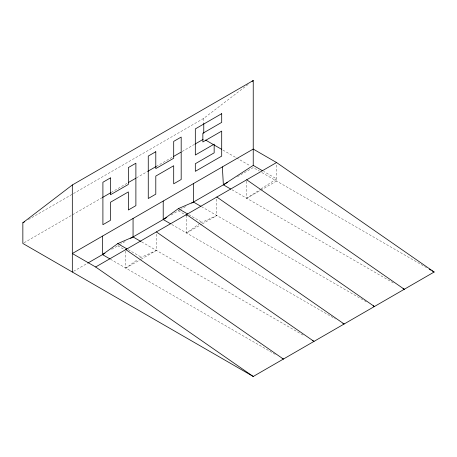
<?xml version="1.0" encoding="UTF-8"?>
<svg xmlns="http://www.w3.org/2000/svg" width="457" height="457" viewBox="0 0 457 457"><rect width="100%" height="100%" fill="white"/><g stroke="black" fill="none" stroke-linecap="round" stroke-linejoin="round"><path stroke-width="0.34" stroke-dasharray="2.29 1.71" d="M28.408 219.577L203.765 118.34L248.174 84.396M186.536 215.224L186.536 233.013L200 223.307M200.56 222.902L216.824 215.527L216.824 198.452M125.795 251.007L125.795 268.082L137.694 259.519M139.956 257.891L156.385 250.419L156.385 233.344M246.694 181.206L246.694 198.281L260.433 189.347M261.027 188.958L276.559 178.864L263.672 171.421M24.084 242.747L101.882 197.83M111.148 192.483L127.2 183.217M136.46 177.87L146.96 171.809M156.22 166.462L172.895 156.837M182.154 151.49L194.505 144.355M73.548 271.309L87.087 263.495M111.651 249.316L118.991 245.078M119.603 244.724L125.721 241.193M171.089 214.996L179.567 210.1M180.172 209.752L186.233 206.256M237.389 176.722L253.235 167.57L259.37 171.112M125.795 268.082L140.482 259.605M141.093 259.25L156.385 250.419M186.536 233.013L201.68 224.267M202.285 223.919L216.824 215.527M246.694 198.281L260.102 190.54M260.713 190.186L276.559 181.041L276.559 163.96M222.936 150.079L235.921 157.574M236.537 157.933L250.145 165.788M261.827 172.535L427.352 268.099M231.962 189.775L394.397 283.557M201.48 206.667L366.383 301.871M188.792 214.653L201.68 222.091M178.356 210.803L184.497 214.344M185.108 214.699L187.564 216.115M171.803 224.507L335.478 319.003M141.653 241.913L304.088 335.695M128.2 249.631L141.093 257.074M117.763 245.786L123.904 249.328M110.451 259.222L275.354 354.426M203.765 118.34L203.765 122.613"/><path stroke-width="0.69" d="M253.235 376.471L95.644 266.991L72.32 253.526L253.235 149.073L276.559 162.543L434.15 272.024L253.235 376.471L22.85 243.461L22.85 222.788L72.32 184.976L253.235 80.529L253.235 165.394L223.364 184.817L230.734 189.067M252.11 81.386L253.235 80.529M170.581 223.799L163.212 219.543L178.356 208.626L193.5 202.057L200.869 206.313M109.84 258.868L102.471 254.612L117.763 243.61L133.061 236.955L141.042 241.559M22.85 222.788L24.701 221.719M102.499 197.475L110.531 192.843M128.434 182.503L135.843 178.224M147.577 171.449L156.22 166.462M173.511 156.477L180.921 152.198M195.122 144.001L203.148 139.368M87.704 263.141L104.921 253.201M130.611 238.365L166.845 217.446M191.683 203.108L227.632 182.349M95.644 266.991L276.559 162.543M253.235 165.394L262.444 170.712M205.621 140.082L221.696 149.365M429.209 269.167L431.06 270.236M432.293 270.95L434.15 272.024M403.045 288.55L404.285 289.264L246.694 179.784M373.18 305.796L374.414 306.51L216.824 197.03M178.356 208.626L187.564 213.939M342.893 323.282L344.127 323.996L186.536 214.516M312.737 340.688L313.976 341.402L156.385 231.922M117.763 243.61L126.972 248.922M282.152 358.351L283.386 359.065L125.795 249.585M222.359 166.902L223.364 184.817M203.765 123.327L203.765 133.307M193.5 183.56L193.5 202.057M163.212 201.046L163.212 219.543M133.061 218.457L133.061 236.955M102.471 236.115L102.471 254.612M72.32 184.976L72.32 272.024M110.445 177.904L102.905 182.257L102.905 224.695L110.445 220.343L110.445 202.257L128.348 191.923L128.348 210.003L135.889 205.65L135.889 163.218L128.348 167.57L128.348 184.434L110.445 194.773L110.445 177.904M155.797 151.724L148.262 156.077L148.262 198.509L155.797 194.156L155.797 176.076L173.7 165.737L173.7 183.823L181.183 179.498L181.183 137.066L173.7 141.384L173.7 158.253L155.797 168.587L155.797 151.724M221.702 113.673L195.316 128.908L195.316 155.02L214.162 144.138L214.162 152.844L195.316 163.726L195.316 171.341L221.702 156.105L221.702 131.085L202.857 141.961L202.857 133.261L221.702 122.379L221.702 113.673"/></g></svg>
